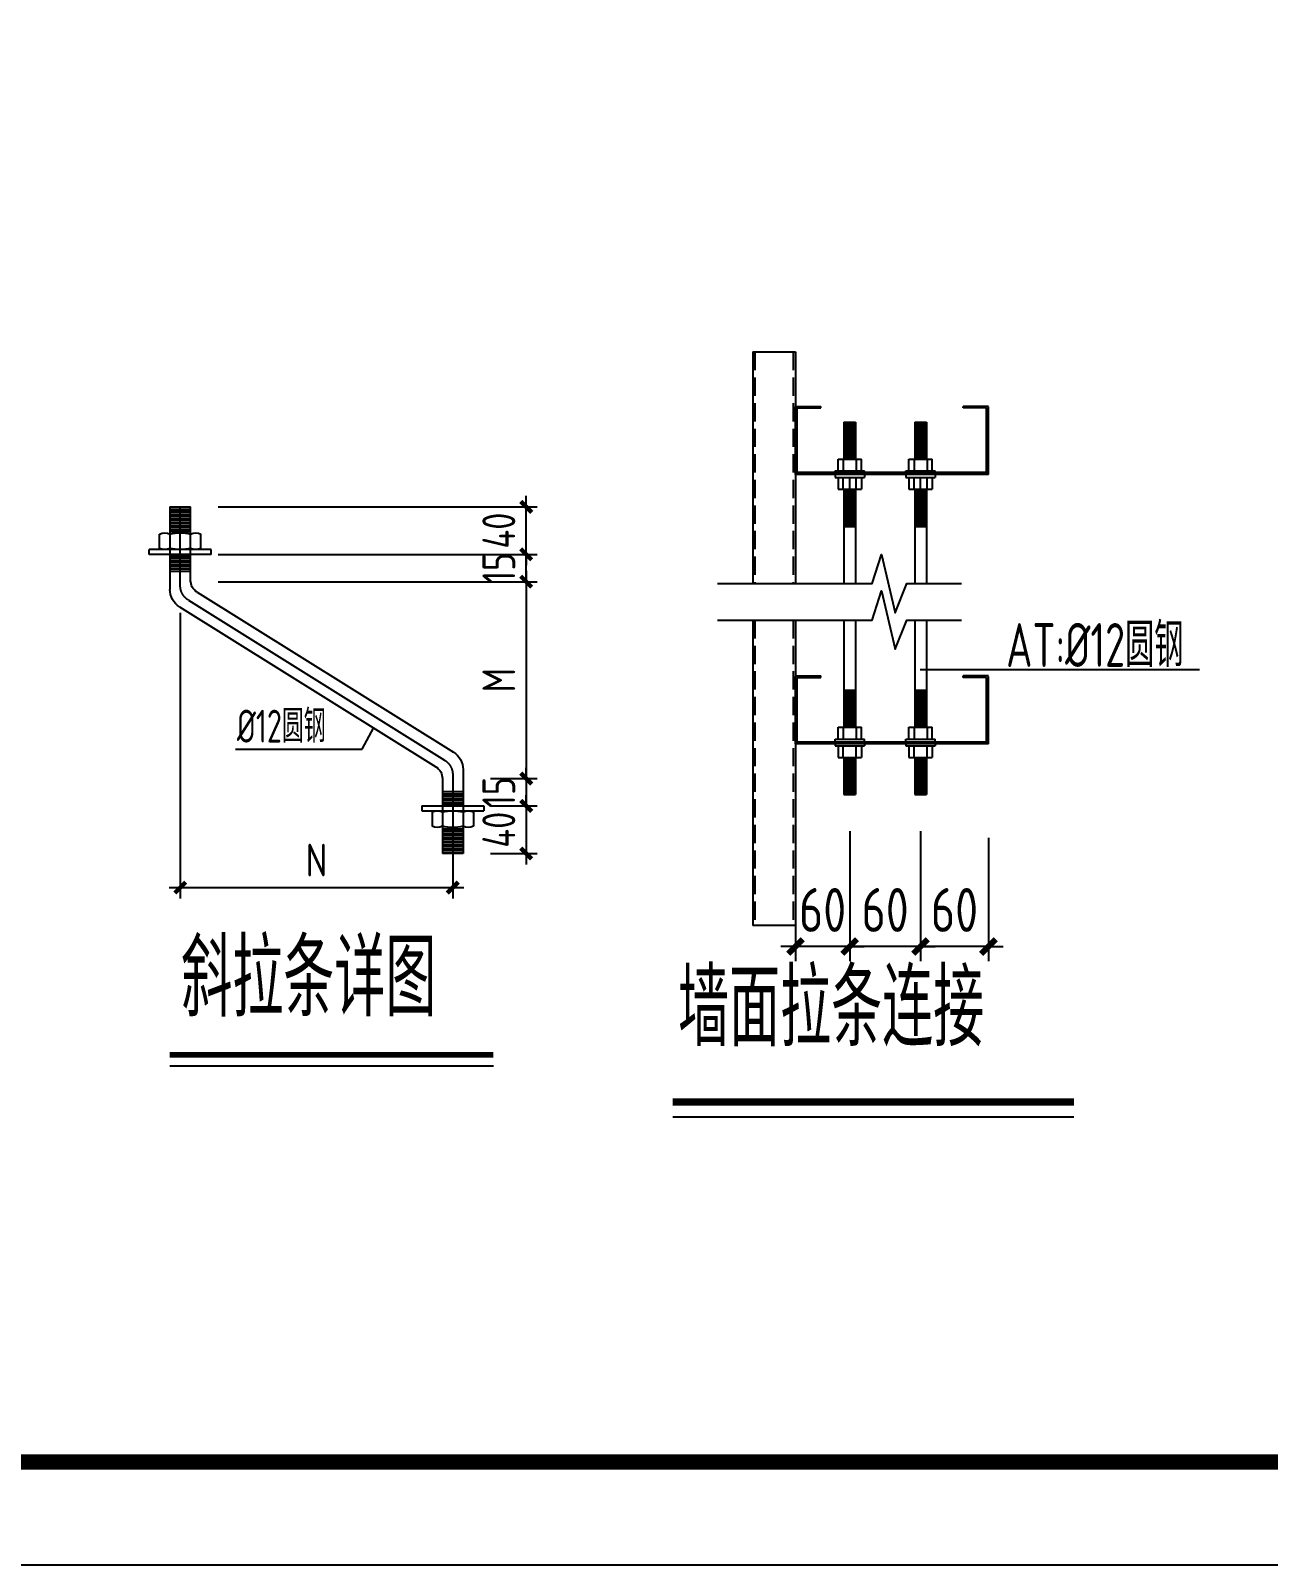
# Model space of a CAD drawing. Extents: x 180850 to 1400258, y 48356 to 327067.
# Drawn here: x 1119309 to 1136246, y 136382 to 157382 of the extents above; entities that cross this region are included whole.
import ezdxf
from ezdxf.enums import TextEntityAlignment as Align

# ---------------------------------------------------------------- set-up
doc = ezdxf.new("R2010")
doc.units = 0
doc.header["$LTSCALE"] = 1000
doc.linetypes.add('ACAD_ISO04W100', pattern=[30.5, 24, -3, 0.5, -3])
doc.linetypes.add('DASH', pattern=[0.35, 0.25, -0.1])
for name, color, linetype in [('AXIS_DIM', 3, 'Continuous'), ('DIM', 146, 'Continuous'), ('Jjlx', 2, 'Continuous'), ('LT', 27, 'Continuous'), ('NUM', 7, 'Continuous'), ('PUB_TITLE', 4, 'Continuous'), ('PZ', 202, 'Continuous'), ('THIN', 7, 'Continuous'), ('引出线', 3, 'Continuous'), ('引线', 3, 'Continuous'), ('文字', 7, 'Continuous'), ('轴线', 8, 'ACAD_ISO04W100')]:
    doc.layers.add(name, color=color, linetype=linetype)
doc.styles.add('TSSD_Dimension', font='Tssdeng.shx', dxfattribs={"width": 0.8, "bigfont": 'hztxt.shx'})
doc.styles.add('标准字体', font='tssdeng.shx', dxfattribs={"width": 0.7, "bigfont": 'tssdchn.shx'})
doc.dimstyles.new('TSSD_15_150', dxfattribs={"dimtxt": 450, "dimasz": 150, "dimexe": 150, "dimexo": 375, "dimgap": 150, "dimtad": 1, "dimdec": 0, "dimlfac": 0.1, "dimzin": 0, "dimdsep": 46, "dimtxsty": 'TSSD_Dimension', "dimblk": 'ARCHTICK', "dimblk1": 'ARCHTICK', "dimblk2": 'ARCHTICK', "dimcen": 0, "dimdle": 150, "dimclrt": 7, "dimadec": 0, "dimazin": 0, "dimtfac": 1, "dimtdec": 0, "dimtix": 1, "dimtmove": 2, "dimatfit": 3, "dimfxl": 1, "dimtolj": 1, "dimtzin": 0, "dimarcsym": 0})
doc.dimstyles.new('TSSD_20_200', dxfattribs={"dimtxt": 600, "dimasz": 200, "dimexe": 200, "dimexo": 500, "dimgap": 200, "dimtad": 1, "dimdec": 0, "dimlfac": 0.05, "dimzin": 0, "dimdsep": 46, "dimtxsty": 'TSSD_Dimension', "dimblk": 'ARCHTICK', "dimblk1": 'ARCHTICK', "dimblk2": 'ARCHTICK', "dimcen": 0, "dimdle": 200, "dimclrt": 7, "dimadec": 0, "dimazin": 0, "dimtfac": 1, "dimtdec": 0, "dimtix": 1, "dimtmove": 2, "dimatfit": 3, "dimfxl": 1, "dimtolj": 1, "dimtzin": 0, "dimarcsym": 0})

# ---------------------------------------------------------------- blocks, each defined once
blk = doc.blocks.new('_ArchTick')
at = {"color": 0, "linetype": 'ByBlock', "const_width": 0.4}
blk.add_lwpolyline([(-0.5, -0.5), (0.5, 0.5)], dxfattribs=at)
blk = doc.blocks.new('*D495')
at = {"layer": 'AXIS_DIM', "color": 0, "lineweight": -2, "transparency": 16777216}
for p, q in [((1129775, 146429), (1129775, 144650)), ((1130517, 146429), (1130517, 144650)), ((1129775, 144850), (1129575, 144850)), ((1130517, 144850), (1129775, 144850)), ((1130517, 144850), (1130717, 144850))]:
    blk.add_line(p, q, dxfattribs=at)
at = {"layer": 'Defpoints', "color": 0, "transparency": 16777216}
for p in [(1129775, 146929), (1130517, 146929), (1129775, 144850)]:
    blk.add_point(p, dxfattribs=at)
at = {"layer": 'AXIS_DIM', "color": 0, "lineweight": -2, "transparency": 16777216, "xscale": 200, "yscale": 200, "zscale": 200}
blk.add_blockref('_ArchTick', (1129775, 144850), dxfattribs=at)
at = {"layer": 'AXIS_DIM', "color": 0, "lineweight": -2, "transparency": 16777216, "xscale": 200, "yscale": 200, "zscale": 200, "rotation": 180}
blk.add_blockref('_ArchTick', (1130517, 144850), dxfattribs=at)
at = {"layer": 'AXIS_DIM', "color": 7, "transparency": 16777216, "insert": (1130146, 145350), "char_height": 600, "attachment_point": 5, "style": 'TSSD_Dimension'}
blk.add_mtext('\\A1;60', dxfattribs=at)
blk = doc.blocks.new('*D496')
at = {"layer": 'AXIS_DIM', "color": 0, "lineweight": -2, "transparency": 16777216}
for p, q in [((1131486, 146429), (1131486, 144650)), ((1132415, 146337), (1132415, 144650)), ((1131486, 144850), (1131286, 144850)), ((1132415, 144850), (1131486, 144850)), ((1132415, 144850), (1132615, 144850))]:
    blk.add_line(p, q, dxfattribs=at)
at = {"layer": 'Defpoints', "color": 0, "transparency": 16777216}
for p in [(1131486, 146929), (1132415, 146837), (1131486, 144850)]:
    blk.add_point(p, dxfattribs=at)
at = {"layer": 'AXIS_DIM', "color": 0, "lineweight": -2, "transparency": 16777216, "xscale": 200, "yscale": 200, "zscale": 200}
blk.add_blockref('_ArchTick', (1131486, 144850), dxfattribs=at)
at = {"layer": 'AXIS_DIM', "color": 0, "lineweight": -2, "transparency": 16777216, "xscale": 200, "yscale": 200, "zscale": 200, "rotation": 180}
blk.add_blockref('_ArchTick', (1132415, 144850), dxfattribs=at)
at = {"layer": 'AXIS_DIM', "color": 7, "transparency": 16777216, "insert": (1131951, 145350), "char_height": 600, "attachment_point": 5, "style": 'TSSD_Dimension'}
blk.add_mtext('\\A1;60', dxfattribs=at)
blk = doc.blocks.new('*D500')
at = {"layer": 'AXIS_DIM', "color": 0, "lineweight": -2, "transparency": 16777216}
for p, q in [((1130517, 146429), (1130517, 144650)), ((1131486, 146429), (1131486, 144650)), ((1130517, 144850), (1130317, 144850)), ((1131486, 144850), (1130517, 144850)), ((1131486, 144850), (1131686, 144850))]:
    blk.add_line(p, q, dxfattribs=at)
at = {"layer": 'Defpoints', "color": 0, "transparency": 16777216}
for p in [(1130517, 146929), (1131486, 146929), (1130517, 144850)]:
    blk.add_point(p, dxfattribs=at)
at = {"layer": 'AXIS_DIM', "color": 0, "lineweight": -2, "transparency": 16777216, "xscale": 200, "yscale": 200, "zscale": 200}
blk.add_blockref('_ArchTick', (1130517, 144850), dxfattribs=at)
at = {"layer": 'AXIS_DIM', "color": 0, "lineweight": -2, "transparency": 16777216, "xscale": 200, "yscale": 200, "zscale": 200, "rotation": 180}
blk.add_blockref('_ArchTick', (1131486, 144850), dxfattribs=at)
at = {"layer": 'AXIS_DIM', "color": 7, "transparency": 16777216, "insert": (1131002, 145350), "char_height": 600, "attachment_point": 5, "style": 'TSSD_Dimension'}
blk.add_mtext('\\A1;60', dxfattribs=at)
blk = doc.blocks.new('*D481')
at = {"layer": 'Defpoints', "color": 0, "transparency": 16777216}
for p in [(1125226, 147147), (1125446, 146773), (1126090, 146773)]:
    blk.add_point(p, dxfattribs=at)
at = {"layer": 'DIM', "color": 0, "lineweight": -2, "transparency": 16777216}
for p, q in [((1126090, 147147), (1126090, 147297)), ((1125601, 147147), (1126240, 147147)), ((1126090, 147147), (1126090, 146773)), ((1125821, 146773), (1126240, 146773)), ((1126090, 146773), (1126090, 146623))]:
    blk.add_line(p, q, dxfattribs=at)
at = {"layer": 'DIM', "color": 0, "lineweight": -2, "transparency": 16777216, "xscale": 150, "yscale": 150, "zscale": 150}
for p, rotation in [((1126090, 147147), 270), ((1126090, 146773), 90)]:
    blk.add_blockref('_ArchTick', p, dxfattribs=dict(at, rotation=rotation))
at = {"layer": 'DIM', "color": 7, "transparency": 16777216, "insert": (1125715, 146960), "char_height": 450, "attachment_point": 5, "rotation": 90, "style": 'TSSD_Dimension'}
blk.add_mtext('\\A1;15', dxfattribs=at)
blk = doc.blocks.new('*D482')
at = {"layer": 'Defpoints', "color": 0, "transparency": 16777216}
for p in [(1125226, 146773), (1125226, 146123), (1126090, 146123)]:
    blk.add_point(p, dxfattribs=at)
at = {"layer": 'DIM', "color": 0, "lineweight": -2, "transparency": 16777216}
for p, q in [((1126090, 146773), (1126090, 146923)), ((1125601, 146773), (1126240, 146773)), ((1126090, 146773), (1126090, 146123)), ((1125601, 146123), (1126240, 146123)), ((1126090, 146123), (1126090, 145973))]:
    blk.add_line(p, q, dxfattribs=at)
at = {"layer": 'DIM', "color": 0, "lineweight": -2, "transparency": 16777216, "xscale": 150, "yscale": 150, "zscale": 150}
for p, rotation in [((1126090, 146773), 270), ((1126090, 146123), 90)]:
    blk.add_blockref('_ArchTick', p, dxfattribs=dict(at, rotation=rotation))
at = {"layer": 'DIM', "color": 7, "transparency": 16777216, "insert": (1125715, 146448), "char_height": 450, "attachment_point": 5, "rotation": 90, "style": 'TSSD_Dimension'}
blk.add_mtext('\\A1;40', dxfattribs=at)
blk = doc.blocks.new('*D483')
at = {"layer": 'Defpoints', "color": 0, "transparency": 16777216}
for p in [(1121355, 149790), (1125085, 146661), (1125085, 145656)]:
    blk.add_point(p, dxfattribs=at)
at = {"layer": 'DIM', "color": 0, "lineweight": -2, "transparency": 16777216}
for p, q in [((1121355, 149415), (1121355, 145506)), ((1125085, 146286), (1125085, 145506)), ((1121205, 145656), (1125235, 145656))]:
    blk.add_line(p, q, dxfattribs=at)
at = {"layer": 'DIM', "color": 0, "lineweight": -2, "transparency": 16777216, "xscale": 150, "yscale": 150, "zscale": 150, "rotation": 180}
blk.add_blockref('_ArchTick', (1121355, 145656), dxfattribs=at)
at = {"layer": 'DIM', "color": 0, "lineweight": -2, "transparency": 16777216, "xscale": 150, "yscale": 150, "zscale": 150}
blk.add_blockref('_ArchTick', (1125085, 145656), dxfattribs=at)
at = {"layer": 'DIM', "color": 7, "transparency": 16777216, "insert": (1123220, 146031), "char_height": 450, "attachment_point": 5, "style": 'TSSD_Dimension'}
blk.add_mtext('\\A1;N', dxfattribs=at)
blk = doc.blocks.new('*D484')
at = {"layer": 'Defpoints', "color": 0, "transparency": 16777216}
for p in [(1121497, 149842), (1125226, 147147), (1126090, 147147)]:
    blk.add_point(p, dxfattribs=at)
at = {"layer": 'DIM', "color": 0, "lineweight": -2, "transparency": 16777216}
for p, q in [((1126090, 149992), (1126090, 146997)), ((1121872, 149842), (1126240, 149842)), ((1125601, 147147), (1126240, 147147))]:
    blk.add_line(p, q, dxfattribs=at)
at = {"layer": 'DIM', "color": 0, "lineweight": -2, "transparency": 16777216, "xscale": 150, "yscale": 150, "zscale": 150}
for p, rotation in [((1126090, 149842), 90), ((1126090, 147147), 270)]:
    blk.add_blockref('_ArchTick', p, dxfattribs=dict(at, rotation=rotation))
at = {"layer": 'DIM', "color": 7, "transparency": 16777216, "insert": (1125715, 148494), "char_height": 450, "attachment_point": 5, "rotation": 90, "style": 'TSSD_Dimension'}
blk.add_mtext('\\A1;M', dxfattribs=at)
blk = doc.blocks.new('*D485')
at = {"layer": 'Defpoints', "color": 0, "transparency": 16777216}
for p in [(1121713, 150216), (1126090, 150216), (1121497, 149842)]:
    blk.add_point(p, dxfattribs=at)
at = {"layer": 'DIM', "color": 0, "lineweight": -2, "transparency": 16777216}
for p, q in [((1126090, 150216), (1126090, 150366)), ((1122088, 150216), (1126240, 150216)), ((1126090, 149842), (1126090, 150216)), ((1121872, 149842), (1126240, 149842)), ((1126090, 149842), (1126090, 149692))]:
    blk.add_line(p, q, dxfattribs=at)
at = {"layer": 'DIM', "color": 0, "lineweight": -2, "transparency": 16777216, "xscale": 150, "yscale": 150, "zscale": 150}
for p, rotation in [((1126090, 150216), 270), ((1126090, 149842), 90)]:
    blk.add_blockref('_ArchTick', p, dxfattribs=dict(at, rotation=rotation))
at = {"layer": 'DIM', "color": 7, "transparency": 16777216, "insert": (1125715, 150029), "char_height": 450, "attachment_point": 5, "rotation": 90, "style": 'TSSD_Dimension'}
blk.add_mtext('\\A1;15', dxfattribs=at)
blk = doc.blocks.new('*D486')
at = {"layer": 'Defpoints', "color": 0, "transparency": 16777216}
for p in [(1121497, 150865), (1126090, 150865), (1121497, 150216)]:
    blk.add_point(p, dxfattribs=at)
at = {"layer": 'DIM', "color": 0, "lineweight": -2, "transparency": 16777216}
for p, q in [((1126090, 150865), (1126090, 151015)), ((1121872, 150865), (1126240, 150865)), ((1126090, 150216), (1126090, 150865)), ((1121872, 150216), (1126240, 150216)), ((1126090, 150216), (1126090, 150066))]:
    blk.add_line(p, q, dxfattribs=at)
at = {"layer": 'DIM', "color": 0, "lineweight": -2, "transparency": 16777216, "xscale": 150, "yscale": 150, "zscale": 150}
for p, rotation in [((1126090, 150865), 270), ((1126090, 150216), 90)]:
    blk.add_blockref('_ArchTick', p, dxfattribs=dict(at, rotation=rotation))
at = {"layer": 'DIM', "color": 7, "transparency": 16777216, "insert": (1125715, 150541), "char_height": 450, "attachment_point": 5, "rotation": 90, "style": 'TSSD_Dimension'}
blk.add_mtext('\\A1;40', dxfattribs=at)

msp = doc.modelspace()

# ---------------------------------------------------------------- hatches: boundary and pattern name
at = {"layer": 'PZ'}
h = msp.add_hatch(dxfattribs=at)
h.set_pattern_fill('ANSI31', color=256, scale=5.24401, angle=135, style=0)
h.set_pattern_definition([(360, (-96579.302, 2988041.08), (3e-15, -29.9695162), [])])
edge = h.paths.add_edge_path()
edge.add_line((1121355.42, 150865.43), (1121355.42, 150510.26))
edge.add_ellipse((1121355.42, 149879.28), major_axis=(-446.17, 446.17), ratio=1, start_angle=-45, end_angle=-32.032716)
edge.add_line((1121213.83, 150494.17), (1121213.83, 150865.43))
edge.add_line((1121213.83, 150865.43), (1121355.42, 150865.43))
edge = h.paths.add_edge_path()
edge.add_line((1121497.01, 150865.43), (1121497.01, 150494.17))
edge.add_ellipse((1121355.42, 149879.28), major_axis=(-446.17, 446.17), ratio=1, start_angle=-57.967284, end_angle=-45)
edge.add_line((1121355.42, 150510.26), (1121355.42, 150865.43))
edge.add_line((1121355.42, 150865.43), (1121497.01, 150865.43))
h.paths.add_polyline_path([(1121355.42, 150215.84), (1121355.42, 149987.83), (1121213.83, 149987.83), (1121213.83, 150215.84)])
h.paths.add_polyline_path([(1121497.01, 150215.84), (1121497.01, 149987.83), (1121355.42, 149987.83), (1121355.42, 150215.84)])
h = msp.add_hatch(color=256, dxfattribs=at)
edge = h.paths.add_edge_path()
edge.add_line((1121213.83, 150494.17), (1121213.83, 150510.26))
edge.add_line((1121213.83, 150510.26), (1121355.42, 150510.26))
edge.add_ellipse((1121355.42, 149879.28), major_axis=(446.17, 446.17), ratio=1, start_angle=45, end_angle=57.967284)
edge = h.paths.add_edge_path()
edge.add_ellipse((1121143.04, 150346.48), major_axis=(-115.81, 115.81), ratio=1, start_angle=-70.610722, end_angle=-45)
edge.add_line((1121143.04, 150510.26), (1121213.83, 150510.26))
edge.add_line((1121213.83, 150510.26), (1121213.83, 150494.17))
h = msp.add_hatch(color=256, dxfattribs=at)
edge = h.paths.add_edge_path()
edge.add_line((1121497.01, 150494.17), (1121497.01, 150510.26))
edge.add_line((1121497.01, 150510.26), (1121355.42, 150510.26))
edge.add_ellipse((1121355.42, 149879.28), major_axis=(-446.17, 446.17), ratio=1, start_angle=302.032716, end_angle=315, ccw=False)
edge = h.paths.add_edge_path()
edge.add_ellipse((1121567.8, 150346.48), major_axis=(115.81, 115.81), ratio=1, start_angle=405, end_angle=430.610722, ccw=False)
edge.add_line((1121567.8, 150510.26), (1121497.01, 150510.26))
edge.add_line((1121497.01, 150510.26), (1121497.01, 150494.17))
h = msp.add_hatch(color=256, dxfattribs=at)
edge = h.paths.add_edge_path()
edge.add_line((1121213.83, 150298), (1121213.83, 150281.91))
edge.add_line((1121213.83, 150281.91), (1121355.42, 150281.91))
edge.add_ellipse((1121355.42, 150912.89), major_axis=(446.17, 446.17), ratio=1, start_angle=212.032716, end_angle=225, ccw=False)
edge = h.paths.add_edge_path()
edge.add_ellipse((1121143.04, 150445.69), major_axis=(-115.81, 115.81), ratio=1, start_angle=135, end_angle=160.610722, ccw=False)
edge.add_line((1121143.04, 150281.91), (1121213.83, 150281.91))
edge.add_line((1121213.83, 150281.91), (1121213.83, 150298))
h = msp.add_hatch(color=256, dxfattribs=at)
edge = h.paths.add_edge_path()
edge.add_line((1121497.01, 150298), (1121497.01, 150281.91))
edge.add_line((1121497.01, 150281.91), (1121355.42, 150281.91))
edge.add_ellipse((1121355.42, 150912.89), major_axis=(-446.17, 446.17), ratio=1, start_angle=135, end_angle=147.967284)
edge = h.paths.add_edge_path()
edge.add_ellipse((1121567.8, 150445.69), major_axis=(115.81, 115.81), ratio=1, start_angle=199.389278, end_angle=225)
edge.add_line((1121567.8, 150281.91), (1121497.01, 150281.91))
edge.add_line((1121497.01, 150281.91), (1121497.01, 150298))
h = msp.add_hatch(dxfattribs=at)
h.set_pattern_fill('ANSI31', color=256, scale=5.24401, angle=135, style=0)
h.set_pattern_definition([(180, (2343019.252, -2691052.175), (-3e-15, 29.9695162), [])])
edge = h.paths.add_edge_path()
edge.add_line((1125084.53, 146123.48), (1125084.53, 146478.65))
edge.add_ellipse((1125084.53, 147109.63), major_axis=(-446.17, 446.17), ratio=1, start_angle=135, end_angle=147.967284)
edge.add_line((1125226.12, 146494.74), (1125226.12, 146123.48))
edge.add_line((1125226.12, 146123.48), (1125084.53, 146123.48))
edge = h.paths.add_edge_path()
edge.add_line((1124942.94, 146123.48), (1124942.94, 146494.74))
edge.add_ellipse((1125084.53, 147109.63), major_axis=(446.17, 446.17), ratio=1, start_angle=212.032716, end_angle=225)
edge.add_line((1125084.53, 146478.65), (1125084.53, 146123.48))
edge.add_line((1125084.53, 146123.48), (1124942.94, 146123.48))
h.paths.add_polyline_path([(1125084.53, 146773.07), (1125084.53, 147001.07), (1125226.12, 147001.07), (1125226.12, 146773.07)])
h.paths.add_polyline_path([(1124942.94, 146773.07), (1124942.94, 147001.07), (1125084.53, 147001.07), (1125084.53, 146773.07)])
h = msp.add_hatch(color=256, dxfattribs=at)
edge = h.paths.add_edge_path()
edge.add_line((1124942.94, 146690.9), (1124942.94, 146706.99))
edge.add_line((1124942.94, 146706.99), (1125084.53, 146706.99))
edge.add_ellipse((1125084.53, 146076.01), major_axis=(446.17, 446.17), ratio=1, start_angle=45, end_angle=57.967284)
edge = h.paths.add_edge_path()
edge.add_ellipse((1124872.15, 146543.21), major_axis=(-115.81, 115.81), ratio=1, start_angle=-70.610722, end_angle=-45)
edge.add_line((1124872.15, 146706.99), (1124942.94, 146706.99))
edge.add_line((1124942.94, 146706.99), (1124942.94, 146690.9))
h = msp.add_hatch(color=256, dxfattribs=at)
edge = h.paths.add_edge_path()
edge.add_line((1125226.12, 146690.9), (1125226.12, 146706.99))
edge.add_line((1125226.12, 146706.99), (1125084.53, 146706.99))
edge.add_ellipse((1125084.53, 146076.01), major_axis=(-446.17, 446.17), ratio=1, start_angle=302.032716, end_angle=315, ccw=False)
edge = h.paths.add_edge_path()
edge.add_ellipse((1125296.92, 146543.21), major_axis=(115.81, 115.81), ratio=1, start_angle=405, end_angle=430.610722, ccw=False)
edge.add_line((1125296.92, 146706.99), (1125226.12, 146706.99))
edge.add_line((1125226.12, 146706.99), (1125226.12, 146690.9))
h = msp.add_hatch(color=256, dxfattribs=at)
edge = h.paths.add_edge_path()
edge.add_line((1124942.94, 146494.74), (1124942.94, 146478.65))
edge.add_line((1124942.94, 146478.65), (1125084.53, 146478.65))
edge.add_ellipse((1125084.53, 147109.63), major_axis=(446.17, 446.17), ratio=1, start_angle=212.032716, end_angle=225, ccw=False)
edge = h.paths.add_edge_path()
edge.add_ellipse((1124872.15, 146642.43), major_axis=(-115.81, 115.81), ratio=1, start_angle=135, end_angle=160.610722, ccw=False)
edge.add_line((1124872.15, 146478.65), (1124942.94, 146478.65))
edge.add_line((1124942.94, 146478.65), (1124942.94, 146494.74))
h = msp.add_hatch(color=256, dxfattribs=at)
edge = h.paths.add_edge_path()
edge.add_line((1125226.12, 146494.74), (1125226.12, 146478.65))
edge.add_line((1125226.12, 146478.65), (1125084.53, 146478.65))
edge.add_ellipse((1125084.53, 147109.63), major_axis=(-446.17, 446.17), ratio=1, start_angle=135, end_angle=147.967284)
edge = h.paths.add_edge_path()
edge.add_ellipse((1125296.92, 146642.43), major_axis=(115.81, 115.81), ratio=1, start_angle=199.389278, end_angle=225)
edge.add_line((1125296.92, 146478.65), (1125226.12, 146478.65))
edge.add_line((1125226.12, 146478.65), (1125226.12, 146494.74))

# ---------------------------------------------------------------- linework, layer by layer
at = {"layer": 'Jjlx', "linetype": 'DASH'}
for p, q in [((1129220.79, 152985.69), (1129220.79, 149816.06)), ((1129743.39, 152985.69), (1129743.39, 149816.06)), ((1129220.79, 149315.5), (1129220.79, 145137.04)), ((1129743.39, 149315.5), (1129743.39, 145137.04))]:
    msp.add_line(p, q, dxfattribs=at)
at = {"layer": 'Jjlx'}
for p, q in [((1130357.45, 151519.44, 2889.46), (1130677.45, 151519.44, 2889.46)), ((1130357.45, 151359.44, 2889.46), (1130357.45, 151519.44, 2889.46)), ((1130428.28, 151519.44, 2889.46), (1130428.28, 151359.44, 2889.46)), ((1130606.61, 151519.44, 2889.46), (1130606.61, 151359.44, 2889.46)), ((1130677.45, 151359.44, 2889.46), (1130677.45, 151519.44, 2889.46)), ((1131326.43, 151519.44, 2889.46), (1131646.43, 151519.44, 2889.46)), ((1131326.43, 151359.44, 2889.46), (1131326.43, 151519.44, 2889.46)), ((1131397.26, 151519.44, 2889.46), (1131397.26, 151359.44, 2889.46)), ((1131575.6, 151519.44, 2889.46), (1131575.6, 151359.44, 2889.46)), ((1131646.43, 151359.44, 2889.46), (1131646.43, 151519.44, 2889.46)), ((1130317.45, 151359.44, 2889.46), (1130717.45, 151359.44, 2889.46)), ((1130317.45, 151332.77, 2889.46), (1130317.45, 151359.44, 2889.46)), ((1130317.45, 151310.78, 2889.46), (1130317.45, 151266.1, 2889.46)), ((1130317.45, 151266.1, 2889.46), (1130717.45, 151266.1, 2889.46)), ((1130357.45, 151266.1, 2889.46), (1130357.45, 151106.1, 2889.46)), ((1130428.28, 151106.1, 2889.46), (1130428.28, 151266.1, 2889.46)), ((1130517.45, 151106.1, 2889.46), (1130517.45, 151266.1, 2889.46)), ((1130606.61, 151106.1, 2889.46), (1130606.61, 151266.1, 2889.46)), ((1130677.45, 151266.1, 2889.46), (1130677.45, 151106.1, 2889.46)), ((1130717.45, 151332.77, 2889.46), (1130717.45, 151359.44, 2889.46)), ((1130717.45, 151310.78, 2889.46), (1130717.45, 151266.1, 2889.46)), ((1131286.43, 151359.44, 2889.46), (1131686.43, 151359.44, 2889.46)), ((1131286.43, 151332.77, 2889.46), (1131286.43, 151359.44, 2889.46)), ((1131286.43, 151310.78, 2889.46), (1131286.43, 151266.1, 2889.46)), ((1131286.43, 151266.1, 2889.46), (1131686.43, 151266.1, 2889.46)), ((1131326.43, 151266.1, 2889.46), (1131326.43, 151106.1, 2889.46)), ((1131397.26, 151106.1, 2889.46), (1131397.26, 151266.1, 2889.46)), ((1131486.43, 151106.1, 2889.46), (1131486.43, 151266.1, 2889.46)), ((1131575.6, 151106.1, 2889.46), (1131575.6, 151266.1, 2889.46)), ((1131646.43, 151266.1, 2889.46), (1131646.43, 151106.1, 2889.46)), ((1131686.43, 151332.77, 2889.46), (1131686.43, 151359.44, 2889.46)), ((1131686.43, 151310.78, 2889.46), (1131686.43, 151266.1, 2889.46)), ((1130357.45, 151106.1, 2889.46), (1130677.45, 151106.1, 2889.46)), ((1131326.43, 151106.1, 2889.46), (1131646.43, 151106.1, 2889.46)), ((1130357.45, 147849.25, 2889.46), (1130677.45, 147849.25, 2889.46)), ((1130357.45, 147689.25, 2889.46), (1130357.45, 147849.25, 2889.46)), ((1130428.28, 147849.25, 2889.46), (1130428.28, 147689.25, 2889.46)), ((1130606.61, 147849.25, 2889.46), (1130606.61, 147689.25, 2889.46)), ((1130677.45, 147689.25, 2889.46), (1130677.45, 147849.25, 2889.46)), ((1131326.43, 147849.25, 2889.46), (1131646.43, 147849.25, 2889.46)), ((1131326.43, 147689.25, 2889.46), (1131326.43, 147849.25, 2889.46)), ((1131397.26, 147849.25, 2889.46), (1131397.26, 147689.25, 2889.46)), ((1131575.6, 147849.25, 2889.46), (1131575.6, 147689.25, 2889.46)), ((1131646.43, 147689.25, 2889.46), (1131646.43, 147849.25, 2889.46)), ((1130317.45, 147689.25, 2889.46), (1130717.45, 147689.25, 2889.46)), ((1130317.45, 147646.58, 2889.46), (1130317.45, 147689.25, 2889.46)), ((1130717.45, 147646.58, 2889.46), (1130717.45, 147689.25, 2889.46)), ((1131286.43, 147689.25, 2889.46), (1131686.43, 147689.25, 2889.46)), ((1131286.43, 147646.58, 2889.46), (1131286.43, 147689.25, 2889.46)), ((1131686.43, 147646.58, 2889.46), (1131686.43, 147689.25, 2889.46)), ((1130317.45, 147622.58, 2889.46), (1130317.45, 147595.91, 2889.46)), ((1130317.45, 147595.91, 2889.46), (1130717.45, 147595.91, 2889.46)), ((1130357.45, 147595.91, 2889.46), (1130357.45, 147435.91, 2889.46)), ((1130357.45, 147435.91, 2889.46), (1130677.45, 147435.91, 2889.46)), ((1130428.28, 147435.91, 2889.46), (1130428.28, 147595.91, 2889.46)), ((1130606.61, 147435.91, 2889.46), (1130606.61, 147595.91, 2889.46)), ((1130677.45, 147595.91, 2889.46), (1130677.45, 147435.91, 2889.46)), ((1130717.45, 147622.58, 2889.46), (1130717.45, 147595.91, 2889.46)), ((1131286.43, 147622.58, 2889.46), (1131286.43, 147595.91, 2889.46)), ((1131286.43, 147595.91, 2889.46), (1131686.43, 147595.91, 2889.46)), ((1131326.43, 147595.91, 2889.46), (1131326.43, 147435.91, 2889.46)), ((1131326.43, 147435.91, 2889.46), (1131646.43, 147435.91, 2889.46)), ((1131397.26, 147435.91, 2889.46), (1131397.26, 147595.91, 2889.46)), ((1131575.6, 147435.91, 2889.46), (1131575.6, 147595.91, 2889.46)), ((1131646.43, 147595.91, 2889.46), (1131646.43, 147435.91, 2889.46)), ((1131686.43, 147622.58, 2889.46), (1131686.43, 147595.91, 2889.46))]:
    msp.add_line(p, q, dxfattribs=at)
at = {"layer": 'LT'}
for p, q in [((1129774.95, 152241.36), (1130122.09, 152241.36)), ((1129774.95, 151310.78), (1129774.95, 152234.78)), ((1129798.95, 152221.05), (1130122.09, 152221.05)), ((1129798.95, 151334.78), (1129798.95, 152221.05)), ((1130122.09, 152221.05), (1130122.09, 152241.36)), ((1132414.95, 152241.36), (1132067.81, 152241.36)), ((1132067.81, 152221.05), (1132067.81, 152241.36)), ((1132390.95, 152221.05), (1132067.81, 152221.05)), ((1132390.95, 151334.78), (1132390.95, 152221.05)), ((1132414.95, 151310.78), (1132414.95, 152234.78)), ((1132414.95, 151334.78), (1129774.95, 151334.78)), ((1132414.95, 151310.78), (1129774.95, 151310.78)), ((1129774.95, 148553.16), (1130122.09, 148553.16)), ((1129774.95, 147622.58, 2889.46), (1129774.95, 148546.58, 2889.46)), ((1129798.95, 148532.85), (1130122.09, 148532.85)), ((1129798.95, 147646.58), (1129798.95, 148532.85)), ((1130122.09, 148532.85), (1130122.09, 148553.16)), ((1132067.81, 148532.85), (1132067.81, 148553.16)), ((1132414.95, 148553.16), (1132067.81, 148553.16)), ((1132390.95, 148532.85), (1132067.81, 148532.85)), ((1132390.95, 147646.58), (1132390.95, 148532.85)), ((1132414.95, 147622.58), (1132414.95, 148546.58)), ((1132414.95, 147646.58), (1129774.95, 147646.58)), ((1132414.95, 147622.58), (1129774.95, 147622.58))]:
    msp.add_line(p, q, dxfattribs=at)
at = {"layer": 'NUM'}
for points, const_width in [([(1121211.85, 143367.46), (1125640.04, 143367.46)], 75), ([(1128094.37, 142721.2), (1133586.34, 142721.2)], 100)]:
    msp.add_lwpolyline(points, dxfattribs=dict(at, const_width=const_width))
msp.add_lwpolyline([(1121211.85, 143217.46), (1125640.04, 143217.46)], dxfattribs=at)
at = {"layer": 'PUB_TITLE'}
msp.add_lwpolyline([(1041333.16, 220381.89), (1189933.16, 220381.89), (1189933.16, 136381.97), (1041333.16, 136381.97)], close=True, dxfattribs=at)
at = {"layer": 'PUB_TITLE', "const_width": 212.12}
msp.add_lwpolyline([(1044868.51, 137796.11), (1044868.51, 218967.75), (1188519.02, 218967.75), (1188519.02, 137796.11)], close=True, dxfattribs=at)
at = {"layer": 'PZ'}
for p, q in [((1130437.45, 152026.1, 2889.46), (1130437.45, 151519.44, 2889.46)), ((1130437.45, 152006.69, 2889.46), (1130584.05, 152026.1, 2889.46)), ((1130437.45, 152026.1, 2889.46), (1130597.45, 152026.1, 2889.46)), ((1130437.45, 151985.51, 2889.46), (1130597.45, 152006.69, 2889.46)), ((1130437.45, 151964.32, 2889.46), (1130597.45, 151985.51, 2889.46)), ((1130437.45, 151943.14, 2889.46), (1130597.45, 151964.32, 2889.46)), ((1130437.45, 151921.95, 2889.46), (1130597.45, 151943.14, 2889.46)), ((1130437.45, 151900.77, 2889.46), (1130597.45, 151921.95, 2889.46)), ((1130437.45, 151879.58, 2889.46), (1130597.45, 151900.77, 2889.46)), ((1130437.45, 151858.4, 2889.46), (1130597.45, 151879.58, 2889.46)), ((1130437.45, 151837.21, 2889.46), (1130597.45, 151858.4, 2889.46)), ((1130437.45, 151816.03, 2889.46), (1130597.45, 151837.21, 2889.46)), ((1130597.45, 152026.1, 2889.46), (1130597.45, 151519.44, 2889.46)), ((1131406.43, 152026.1, 2889.46), (1131406.43, 151519.44, 2889.46)), ((1131406.43, 152006.69, 2889.46), (1131553.03, 152026.1, 2889.46)), ((1131406.43, 152026.1, 2889.46), (1131566.43, 152026.1, 2889.46)), ((1131406.43, 151985.51, 2889.46), (1131566.43, 152006.69, 2889.46)), ((1131406.43, 151964.32, 2889.46), (1131566.43, 151985.51, 2889.46)), ((1131406.43, 151943.14, 2889.46), (1131566.43, 151964.32, 2889.46)), ((1131406.43, 151921.95, 2889.46), (1131566.43, 151943.14, 2889.46)), ((1131406.43, 151900.77, 2889.46), (1131566.43, 151921.95, 2889.46)), ((1131406.43, 151879.58, 2889.46), (1131566.43, 151900.77, 2889.46)), ((1131406.43, 151858.4, 2889.46), (1131566.43, 151879.58, 2889.46)), ((1131406.43, 151837.21, 2889.46), (1131566.43, 151858.4, 2889.46)), ((1131406.43, 151816.03, 2889.46), (1131566.43, 151837.21, 2889.46)), ((1131566.43, 152026.1, 2889.46), (1131566.43, 151519.44, 2889.46)), ((1130437.45, 151794.84, 2889.46), (1130597.45, 151816.03, 2889.46)), ((1130437.45, 151773.66, 2889.46), (1130597.45, 151794.84, 2889.46)), ((1130437.45, 151752.47, 2889.46), (1130597.45, 151773.66, 2889.46)), ((1130437.45, 151731.29, 2889.46), (1130597.45, 151752.47, 2889.46)), ((1130437.45, 151710.1, 2889.46), (1130597.45, 151731.29, 2889.46)), ((1130437.45, 151688.92, 2889.46), (1130597.45, 151710.1, 2889.46)), ((1130437.45, 151667.73, 2889.46), (1130597.45, 151688.92, 2889.46)), ((1130437.45, 151646.55, 2889.46), (1130597.45, 151667.73, 2889.46)), ((1130437.45, 151625.36, 2889.46), (1130597.45, 151646.55, 2889.46)), ((1130437.45, 151604.18, 2889.46), (1130597.45, 151625.36, 2889.46)), ((1131406.43, 151794.84, 2889.46), (1131566.43, 151816.03, 2889.46)), ((1131406.43, 151773.66, 2889.46), (1131566.43, 151794.84, 2889.46)), ((1131406.43, 151752.47, 2889.46), (1131566.43, 151773.66, 2889.46)), ((1131406.43, 151731.29, 2889.46), (1131566.43, 151752.47, 2889.46)), ((1131406.43, 151710.1, 2889.46), (1131566.43, 151731.29, 2889.46)), ((1131406.43, 151688.92, 2889.46), (1131566.43, 151710.1, 2889.46)), ((1131406.43, 151667.73, 2889.46), (1131566.43, 151688.92, 2889.46)), ((1131406.43, 151646.55, 2889.46), (1131566.43, 151667.73, 2889.46)), ((1131406.43, 151625.36, 2889.46), (1131566.43, 151646.55, 2889.46)), ((1131406.43, 151604.18, 2889.46), (1131566.43, 151625.36, 2889.46)), ((1130437.45, 151582.99, 2889.46), (1130597.45, 151604.18, 2889.46)), ((1130437.45, 151561.81, 2889.46), (1130597.45, 151582.99, 2889.46)), ((1130437.45, 151540.62, 2889.46), (1130597.45, 151561.81, 2889.46)), ((1130437.45, 151519.44, 2889.46), (1130597.45, 151540.62, 2889.46)), ((1131406.43, 151582.99, 2889.46), (1131566.43, 151604.18, 2889.46)), ((1131406.43, 151561.81, 2889.46), (1131566.43, 151582.99, 2889.46)), ((1131406.43, 151540.62, 2889.46), (1131566.43, 151561.81, 2889.46)), ((1131406.43, 151519.44, 2889.46), (1131566.43, 151540.62, 2889.46)), ((1130437.45, 151106.1, 2889.46), (1130437.45, 149816.06, 2889.46)), ((1130437.45, 151106.1, 2889.46), (1130597.45, 151084.92, 2889.46)), ((1130437.45, 151106.1, 2889.46), (1130437.45, 150599.44, 2889.46)), ((1130437.45, 151084.92, 2889.46), (1130597.45, 151063.73, 2889.46)), ((1130437.45, 151063.73, 2889.46), (1130597.45, 151042.55, 2889.46)), ((1130437.45, 151042.55, 2889.46), (1130597.45, 151021.36, 2889.46)), ((1130437.45, 151021.36, 2889.46), (1130597.45, 151000.18, 2889.46)), ((1130437.45, 151000.18, 2889.46), (1130597.45, 150978.99, 2889.46)), ((1130597.45, 151106.1, 2889.46), (1130597.45, 149816.06, 2889.46)), ((1130597.45, 151106.1, 2889.46), (1130597.45, 150599.44, 2889.46)), ((1131406.43, 151106.1, 2889.46), (1131406.43, 149816.06, 2889.46)), ((1131406.43, 151106.1, 2889.46), (1131566.43, 151084.92, 2889.46)), ((1131406.43, 151106.1, 2889.46), (1131406.43, 150599.44, 2889.46)), ((1131406.43, 151084.92, 2889.46), (1131566.43, 151063.73, 2889.46)), ((1131406.43, 151063.73, 2889.46), (1131566.43, 151042.55, 2889.46)), ((1131406.43, 151042.55, 2889.46), (1131566.43, 151021.36, 2889.46)), ((1131406.43, 151021.36, 2889.46), (1131566.43, 151000.18, 2889.46)), ((1131406.43, 151000.18, 2889.46), (1131566.43, 150978.99, 2889.46)), ((1131566.43, 151106.1, 2889.46), (1131566.43, 149816.06, 2889.46)), ((1131566.43, 151106.1, 2889.46), (1131566.43, 150599.44, 2889.46)), ((1121213.83, 150865.43), (1121213.83, 149737.35)), ((1121213.83, 150865.43), (1121497.01, 150865.43)), ((1121497.01, 149842.03), (1121497.01, 150865.43)), ((1130437.45, 150978.99, 2889.46), (1130597.45, 150957.81, 2889.46)), ((1130437.45, 150957.81, 2889.46), (1130597.45, 150936.62, 2889.46)), ((1130437.45, 150936.62, 2889.46), (1130597.45, 150915.44, 2889.46)), ((1130437.45, 150915.44, 2889.46), (1130597.45, 150894.25, 2889.46)), ((1130437.45, 150894.25, 2889.46), (1130597.45, 150873.07, 2889.46)), ((1130437.45, 150873.07, 2889.46), (1130597.45, 150851.88, 2889.46)), ((1130437.45, 150851.88, 2889.46), (1130597.45, 150830.7, 2889.46)), ((1130437.45, 150830.7, 2889.46), (1130597.45, 150809.51, 2889.46)), ((1130437.45, 150809.51, 2889.46), (1130597.45, 150788.33, 2889.46)), ((1130437.45, 150788.33, 2889.46), (1130597.45, 150767.14, 2889.46)), ((1131406.43, 150978.99, 2889.46), (1131566.43, 150957.81, 2889.46)), ((1131406.43, 150957.81, 2889.46), (1131566.43, 150936.62, 2889.46)), ((1131406.43, 150936.62, 2889.46), (1131566.43, 150915.44, 2889.46)), ((1131406.43, 150915.44, 2889.46), (1131566.43, 150894.25, 2889.46)), ((1131406.43, 150894.25, 2889.46), (1131566.43, 150873.07, 2889.46)), ((1131406.43, 150873.07, 2889.46), (1131566.43, 150851.88, 2889.46)), ((1131406.43, 150851.88, 2889.46), (1131566.43, 150830.7, 2889.46)), ((1131406.43, 150830.7, 2889.46), (1131566.43, 150809.51, 2889.46)), ((1131406.43, 150809.51, 2889.46), (1131566.43, 150788.33, 2889.46)), ((1131406.43, 150788.33, 2889.46), (1131566.43, 150767.14, 2889.46)), ((1130437.45, 150767.14, 2889.46), (1130597.45, 150745.96, 2889.46)), ((1130437.45, 150745.96, 2889.46), (1130597.45, 150724.77, 2889.46)), ((1130437.45, 150724.77, 2889.46), (1130597.45, 150703.59, 2889.46)), ((1130437.45, 150703.59, 2889.46), (1130597.45, 150682.4, 2889.46)), ((1130437.45, 150682.4, 2889.46), (1130597.45, 150661.22, 2889.46)), ((1130437.45, 150661.22, 2889.46), (1130597.45, 150640.03, 2889.46)), ((1130437.45, 150640.03, 2889.46), (1130597.45, 150618.85, 2889.46)), ((1130437.45, 150618.85, 2889.46), (1130584.05, 150599.44, 2889.46)), ((1130437.45, 150599.44, 2889.46), (1130597.45, 150599.44, 2889.46)), ((1131406.43, 150767.14, 2889.46), (1131566.43, 150745.96, 2889.46)), ((1131406.43, 150745.96, 2889.46), (1131566.43, 150724.77, 2889.46)), ((1131406.43, 150724.77, 2889.46), (1131566.43, 150703.59, 2889.46)), ((1131406.43, 150703.59, 2889.46), (1131566.43, 150682.4, 2889.46)), ((1131406.43, 150682.4, 2889.46), (1131566.43, 150661.22, 2889.46)), ((1131406.43, 150661.22, 2889.46), (1131566.43, 150640.03, 2889.46)), ((1131406.43, 150640.03, 2889.46), (1131566.43, 150618.85, 2889.46)), ((1131406.43, 150618.85, 2889.46), (1131553.03, 150599.44, 2889.46)), ((1131406.43, 150599.44, 2889.46), (1131566.43, 150599.44, 2889.46)), ((1121072.24, 150298), (1121072.24, 150494.17)), ((1121638.59, 150298), (1121638.59, 150494.17)), ((1120930.65, 150215.84), (1120930.65, 150281.91)), ((1121780.18, 150281.91), (1120930.65, 150281.91)), ((1121780.18, 150215.84), (1120930.65, 150215.84)), ((1121780.18, 150215.84), (1121780.18, 150281.91)), ((1121585.79, 149700.43), (1125092.94, 147510.28)), ((1121347.01, 149497.16), (1124854.16, 147307.01)), ((1130437.45, 149315.5, 2889.46), (1130437.45, 147849.25, 2889.46)), ((1130597.45, 149315.5, 2889.46), (1130597.45, 147849.25, 2889.46)), ((1131406.43, 149315.5, 2889.46), (1131406.43, 147849.25, 2889.46)), ((1131566.43, 149315.5, 2889.46), (1131566.43, 147849.25, 2889.46)), ((1130437.45, 148336.5, 2889.46), (1130584.05, 148355.91, 2889.46)), ((1130437.45, 148355.91, 2889.46), (1130597.45, 148355.91, 2889.46)), ((1130437.45, 148315.32, 2889.46), (1130597.45, 148336.5, 2889.46)), ((1130437.45, 148294.13, 2889.46), (1130597.45, 148315.32, 2889.46)), ((1130437.45, 148272.95, 2889.46), (1130597.45, 148294.13, 2889.46)), ((1130437.45, 148251.76, 2889.46), (1130597.45, 148272.95, 2889.46)), ((1131406.43, 148336.5, 2889.46), (1131553.03, 148355.91, 2889.46)), ((1131406.43, 148355.91, 2889.46), (1131566.43, 148355.91, 2889.46)), ((1131406.43, 148315.32, 2889.46), (1131566.43, 148336.5, 2889.46)), ((1131406.43, 148294.13, 2889.46), (1131566.43, 148315.32, 2889.46)), ((1131406.43, 148272.95, 2889.46), (1131566.43, 148294.13, 2889.46)), ((1131406.43, 148251.76, 2889.46), (1131566.43, 148272.95, 2889.46)), ((1130437.45, 148230.58, 2889.46), (1130597.45, 148251.76, 2889.46)), ((1130437.45, 148209.39, 2889.46), (1130597.45, 148230.58, 2889.46)), ((1130437.45, 148188.21, 2889.46), (1130597.45, 148209.39, 2889.46)), ((1130437.45, 148167.02, 2889.46), (1130597.45, 148188.21, 2889.46)), ((1130437.45, 148145.84, 2889.46), (1130597.45, 148167.02, 2889.46)), ((1130437.45, 148124.65, 2889.46), (1130597.45, 148145.84, 2889.46)), ((1130437.45, 148103.47, 2889.46), (1130597.45, 148124.65, 2889.46)), ((1130437.45, 148082.28, 2889.46), (1130597.45, 148103.47, 2889.46)), ((1130437.45, 148061.1, 2889.46), (1130597.45, 148082.28, 2889.46)), ((1130437.45, 148039.91, 2889.46), (1130597.45, 148061.1, 2889.46)), ((1131406.43, 148230.58, 2889.46), (1131566.43, 148251.76, 2889.46)), ((1131406.43, 148209.39, 2889.46), (1131566.43, 148230.58, 2889.46)), ((1131406.43, 148188.21, 2889.46), (1131566.43, 148209.39, 2889.46)), ((1131406.43, 148167.02, 2889.46), (1131566.43, 148188.21, 2889.46)), ((1131406.43, 148145.84, 2889.46), (1131566.43, 148167.02, 2889.46)), ((1131406.43, 148124.65, 2889.46), (1131566.43, 148145.84, 2889.46)), ((1131406.43, 148103.47, 2889.46), (1131566.43, 148124.65, 2889.46)), ((1131406.43, 148082.28, 2889.46), (1131566.43, 148103.47, 2889.46)), ((1131406.43, 148061.1, 2889.46), (1131566.43, 148082.28, 2889.46)), ((1131406.43, 148039.91, 2889.46), (1131566.43, 148061.1, 2889.46)), ((1130437.45, 148018.73, 2889.46), (1130597.45, 148039.91, 2889.46)), ((1130437.45, 147997.54, 2889.46), (1130597.45, 148018.73, 2889.46)), ((1130437.45, 147976.36, 2889.46), (1130597.45, 147997.54, 2889.46)), ((1130437.45, 147955.17, 2889.46), (1130597.45, 147976.36, 2889.46)), ((1130437.45, 147933.99, 2889.46), (1130597.45, 147955.17, 2889.46)), ((1130437.45, 147912.8, 2889.46), (1130597.45, 147933.99, 2889.46)), ((1130437.45, 147891.62, 2889.46), (1130597.45, 147912.8, 2889.46)), ((1130437.45, 147870.43, 2889.46), (1130597.45, 147891.62, 2889.46)), ((1130437.45, 147849.25, 2889.46), (1130597.45, 147870.43, 2889.46)), ((1131406.43, 148018.73, 2889.46), (1131566.43, 148039.91, 2889.46)), ((1131406.43, 147997.54, 2889.46), (1131566.43, 148018.73, 2889.46)), ((1131406.43, 147976.36, 2889.46), (1131566.43, 147997.54, 2889.46)), ((1131406.43, 147955.17, 2889.46), (1131566.43, 147976.36, 2889.46)), ((1131406.43, 147933.99, 2889.46), (1131566.43, 147955.17, 2889.46)), ((1131406.43, 147912.8, 2889.46), (1131566.43, 147933.99, 2889.46)), ((1131406.43, 147891.62, 2889.46), (1131566.43, 147912.8, 2889.46)), ((1131406.43, 147870.43, 2889.46), (1131566.43, 147891.62, 2889.46)), ((1131406.43, 147849.25, 2889.46), (1131566.43, 147870.43, 2889.46)), ((1130437.45, 147435.91, 2889.46), (1130597.45, 147414.73, 2889.46)), ((1130437.45, 147435.91, 2889.46), (1130437.45, 146929.25, 2889.46)), ((1130597.45, 147435.91, 2889.46), (1130597.45, 146929.25, 2889.46)), ((1131406.43, 147435.91, 2889.46), (1131566.43, 147414.73, 2889.46)), ((1131406.43, 147435.91, 2889.46), (1131406.43, 146929.25, 2889.46)), ((1131566.43, 147435.91, 2889.46), (1131566.43, 146929.25, 2889.46)), ((1125226.12, 147270.09), (1125226.12, 146123.48)), ((1130437.45, 147414.73, 2889.46), (1130597.45, 147393.54, 2889.46)), ((1130437.45, 147393.54, 2889.46), (1130597.45, 147372.36, 2889.46)), ((1130437.45, 147372.36, 2889.46), (1130597.45, 147351.17, 2889.46)), ((1130437.45, 147351.17, 2889.46), (1130597.45, 147329.99, 2889.46)), ((1130437.45, 147329.99, 2889.46), (1130597.45, 147308.8, 2889.46)), ((1130437.45, 147308.8, 2889.46), (1130597.45, 147287.62, 2889.46)), ((1130437.45, 147287.62, 2889.46), (1130597.45, 147266.43, 2889.46)), ((1130437.45, 147266.43, 2889.46), (1130597.45, 147245.25, 2889.46)), ((1130437.45, 147245.25, 2889.46), (1130597.45, 147224.06, 2889.46)), ((1130437.45, 147224.06, 2889.46), (1130597.45, 147202.88, 2889.46)), ((1131406.43, 147414.73, 2889.46), (1131566.43, 147393.54, 2889.46)), ((1131406.43, 147393.54, 2889.46), (1131566.43, 147372.36, 2889.46)), ((1131406.43, 147372.36, 2889.46), (1131566.43, 147351.17, 2889.46)), ((1131406.43, 147351.17, 2889.46), (1131566.43, 147329.99, 2889.46)), ((1131406.43, 147329.99, 2889.46), (1131566.43, 147308.8, 2889.46)), ((1131406.43, 147308.8, 2889.46), (1131566.43, 147287.62, 2889.46)), ((1131406.43, 147287.62, 2889.46), (1131566.43, 147266.43, 2889.46)), ((1131406.43, 147266.43, 2889.46), (1131566.43, 147245.25, 2889.46)), ((1131406.43, 147245.25, 2889.46), (1131566.43, 147224.06, 2889.46)), ((1131406.43, 147224.06, 2889.46), (1131566.43, 147202.88, 2889.46)), ((1124942.94, 147146.88), (1124942.94, 146123.48)), ((1130437.45, 147202.88, 2889.46), (1130597.45, 147181.69, 2889.46)), ((1130437.45, 147181.69, 2889.46), (1130597.45, 147160.51, 2889.46)), ((1130437.45, 147160.51, 2889.46), (1130597.45, 147139.32, 2889.46)), ((1130437.45, 147139.32, 2889.46), (1130597.45, 147118.14, 2889.46)), ((1130437.45, 147118.14, 2889.46), (1130597.45, 147096.95, 2889.46)), ((1130437.45, 147096.95, 2889.46), (1130597.45, 147075.77, 2889.46)), ((1130437.45, 147075.77, 2889.46), (1130597.45, 147054.58, 2889.46)), ((1130437.45, 147054.58, 2889.46), (1130597.45, 147033.4, 2889.46)), ((1130437.45, 147033.4, 2889.46), (1130597.45, 147012.21, 2889.46)), ((1130437.45, 147012.21, 2889.46), (1130597.45, 146991.03, 2889.46)), ((1131406.43, 147202.88, 2889.46), (1131566.43, 147181.69, 2889.46)), ((1131406.43, 147181.69, 2889.46), (1131566.43, 147160.51, 2889.46)), ((1131406.43, 147160.51, 2889.46), (1131566.43, 147139.32, 2889.46)), ((1131406.43, 147139.32, 2889.46), (1131566.43, 147118.14, 2889.46)), ((1131406.43, 147118.14, 2889.46), (1131566.43, 147096.95, 2889.46)), ((1131406.43, 147096.95, 2889.46), (1131566.43, 147075.77, 2889.46)), ((1131406.43, 147075.77, 2889.46), (1131566.43, 147054.58, 2889.46)), ((1131406.43, 147054.58, 2889.46), (1131566.43, 147033.4, 2889.46)), ((1131406.43, 147033.4, 2889.46), (1131566.43, 147012.21, 2889.46)), ((1131406.43, 147012.21, 2889.46), (1131566.43, 146991.03, 2889.46)), ((1130437.45, 146991.03, 2889.46), (1130597.45, 146969.84, 2889.46)), ((1130437.45, 146969.84, 2889.46), (1130597.45, 146948.66, 2889.46)), ((1130437.45, 146948.66, 2889.46), (1130584.05, 146929.25, 2889.46)), ((1130437.45, 146929.25, 2889.46), (1130597.45, 146929.25, 2889.46)), ((1131406.43, 146991.03, 2889.46), (1131566.43, 146969.84, 2889.46)), ((1131406.43, 146969.84, 2889.46), (1131566.43, 146948.66, 2889.46)), ((1131406.43, 146948.66, 2889.46), (1131553.03, 146929.25, 2889.46)), ((1131406.43, 146929.25, 2889.46), (1131566.43, 146929.25, 2889.46)), ((1124659.77, 146773.07), (1124659.77, 146706.99)), ((1124659.77, 146773.07), (1125509.3, 146773.07)), ((1124659.77, 146706.99), (1125509.3, 146706.99)), ((1124801.36, 146690.9), (1124801.36, 146494.74)), ((1125367.71, 146690.9), (1125367.71, 146494.74)), ((1125509.3, 146773.07), (1125509.3, 146706.99)), ((1125226.12, 146123.48), (1124942.94, 146123.48))]:
    msp.add_line(p, q, dxfattribs=at)
at = {"layer": 'PZ', "extrusion": (0, 0, -1)}
for centre, major_axis, start_param, end_param in [((1121143.04, 150346.48), (-115.81, 115.81), 0.33840674, 1.23238959), ((1121355.42, 149879.28), (446.17, 446.17), 5.27146534, 5.72410895), ((1121567.8, 150346.48), (-115.81, 115.81), 0.33840674, 1.23238959), ((1121143.04, 150445.69), (-115.81, 115.81), 3.47999939, 4.37398225), ((1121355.42, 150912.89), (446.17, 446.17), 2.12987268, 2.5825163), ((1121567.8, 150445.69), (-115.81, 115.81), 3.47999939, 4.37398224), ((1121497.01, 149737.35), (-200.24, 200.24), 4.48521811, 5.49778714), ((1121685.79, 149860.56), (-133.49, 133.49), 4.48521811, 5.49778714), ((1124942.94, 147270.09), (-200.24, 200.24), 1.34362546, 2.35619449), ((1124754.16, 147146.88), (-133.49, 133.49), 1.34362546, 2.35619449), ((1124872.15, 146543.21), (-115.81, 115.81), 0.33840674, 1.23238959), ((1125084.53, 146076.01), (446.17, 446.17), 5.27146534, 5.72410895), ((1125296.92, 146543.21), (-115.81, 115.81), 0.33840674, 1.2323896), ((1124872.15, 146642.43), (-115.81, 115.81), 3.47999939, 4.37398224), ((1125084.53, 147109.63), (446.17, 446.17), 2.12987268, 2.5825163), ((1125296.92, 146642.43), (-115.81, 115.81), 3.47999939, 4.37398224)]:
    msp.add_ellipse(centre, major_axis=major_axis, ratio=1, start_param=start_param, end_param=end_param, dxfattribs=at)
at = {"layer": 'THIN', "linetype": 'ByBlock'}
msp.add_lwpolyline([(1128094.37, 142521.2), (1133586.34, 142521.2)], dxfattribs=at)
at = {"layer": '引出线'}
for p, q in [((1123843.63, 147550.27), (1124003.38, 147845.93)), ((1122109.38, 147550.27), (1123843.63, 147550.27))]:
    msp.add_line(p, q, dxfattribs=at)
at = {"layer": '引线'}
msp.add_line((1131479.03, 148639.92, 4522.79), (1135305.09, 148639.92, 26976.83), dxfattribs=at)
at = {"layer": '文字'}
for p, q in [((1129189.23, 152985.69), (1129774.95, 152985.69)), ((1129189.23, 152985.69), (1129189.23, 149816.06)), ((1129774.95, 152985.69), (1129774.95, 149816.06)), ((1129189.23, 149315.5), (1129189.23, 145137.04)), ((1129774.95, 149315.5), (1129774.95, 145137.04)), ((1129774.95, 145137.04), (1129189.23, 145137.04))]:
    msp.add_line(p, q, dxfattribs=at)
for points in [[(1128709.23, 149816.06), (1129189.23, 149816.06), (1130823.26, 149816.06), (1130951.26, 150216.06), (1131140.57, 149417.07), (1131296.86, 149816.06), (1131566.43, 149816.06), (1132046.43, 149816.06)], [(1128709.23, 149315.5), (1129189.23, 149315.5), (1130823.26, 149315.5), (1130951.26, 149715.5), (1131140.57, 148916.5), (1131296.86, 149315.5), (1131566.43, 149315.5), (1132046.43, 149315.5)]]:
    msp.add_lwpolyline(points, dxfattribs=at)
at = {"layer": '轴线'}
for p, q in [((1121355.42, 149789.69), (1121355.42, 150865.43)), ((1121466.4, 149589.53), (1124973.55, 147399.38)), ((1125084.53, 147199.22), (1125084.53, 146123.48))]:
    msp.add_line(p, q, dxfattribs=at)
at = {"layer": '轴线', "extrusion": (0, 0, -1)}
for centre, start_param, end_param in [((1121591.4, 149789.69), 4.48521811, 5.49778714), ((1124848.55, 147199.22), 1.34362546, 2.35619449)]:
    msp.add_ellipse(centre, major_axis=(-166.86, 166.86), ratio=1, start_param=start_param, end_param=end_param, dxfattribs=at)

# ---------------------------------------------------------------- texts
at = {"layer": 'NUM', "style": '标准字体', "width": 0.7}
for s, p in [('斜拉条详图', (1121368.94, 143577.46)), ('墙面拉条连接', (1128168.24, 143169.91))]:
    msp.add_text(s, height=1050, dxfattribs=at).set_placement(p, align=Align.BOTTOM_LEFT)
at = {"layer": 'THIN', "style": '标准字体', "width": 0.7}
for s, height, p in [('AT:%%C12圆钢', 600, (1132658.04, 148675.9, 66146.41)), ('%%C12圆钢', 450, (1122130.63, 147640.18))]:
    msp.add_text(s, height=height, dxfattribs=at).set_placement(p)

# ---------------------------------------------------------------- dimensions: what is measured, and where the dimension line sits
at = {"layer": 'AXIS_DIM'}
for base, p1, p2, picture, middle in [((1129774.95, 144850.21), (1130517.45, 146929.25), (1129774.95, 146929.25), '*D495', (1130146.2, 145350.21)), ((1130517.45, 144850.21), (1131486.43, 146929.25), (1130517.45, 146929.25), '*D500', (1131001.94, 145350.21)), ((1131486.43, 144850.21), (1132414.95, 146836.69), (1131486.43, 146929.25), '*D496', (1131950.69, 145350.21))]:
    dim = msp.add_linear_dim(base=base, p1=p1, p2=p2, angle=180, text='60', dimstyle='TSSD_20_200', dxfattribs=at)
    dim.commit()
    dim.dimension.update_dxf_attribs({"geometry": picture, "text_midpoint": middle})
at = {"layer": 'DIM'}
for base, p1, p2, text, picture, middle in [((1126089.96, 150865.43), (1121497.01, 150215.84), (1121497.01, 150865.43), '40', '*D486', (1125714.96, 150540.63)), ((1126089.96, 150215.84), (1121497.01, 149842.03), (1121713.05, 150215.84), '15', '*D485', (1125714.96, 150028.93)), ((1126089.96, 147146.88), (1121497.01, 149842.03), (1125226.12, 147146.88), 'M', '*D484', (1125714.96, 148494.45)), ((1126089.96, 146773.07), (1125226.12, 147146.88), (1125445.67, 146773.07), '15', '*D481', (1125714.96, 146959.97)), ((1126089.96, 146123.48), (1125226.12, 146773.07), (1125226.12, 146123.48), '40', '*D482', (1125714.96, 146448.27))]:
    dim = msp.add_linear_dim(base=base, p1=p1, p2=p2, angle=90, text=text, dimstyle='TSSD_15_150', dxfattribs=at)
    dim.commit()
    dim.dimension.update_dxf_attribs({"geometry": picture, "text_midpoint": middle})
dim = msp.add_linear_dim(base=(1125084.53, 145655.6), p1=(1121355.42, 149789.69), p2=(1125084.53, 146661.35), text='N', dimstyle='TSSD_15_150', dxfattribs=at)
dim.commit()
dim.dimension.update_dxf_attribs({"geometry": '*D483', "text_midpoint": (1123219.98, 146030.6)})

doc.saveas('drawing.dxf')
